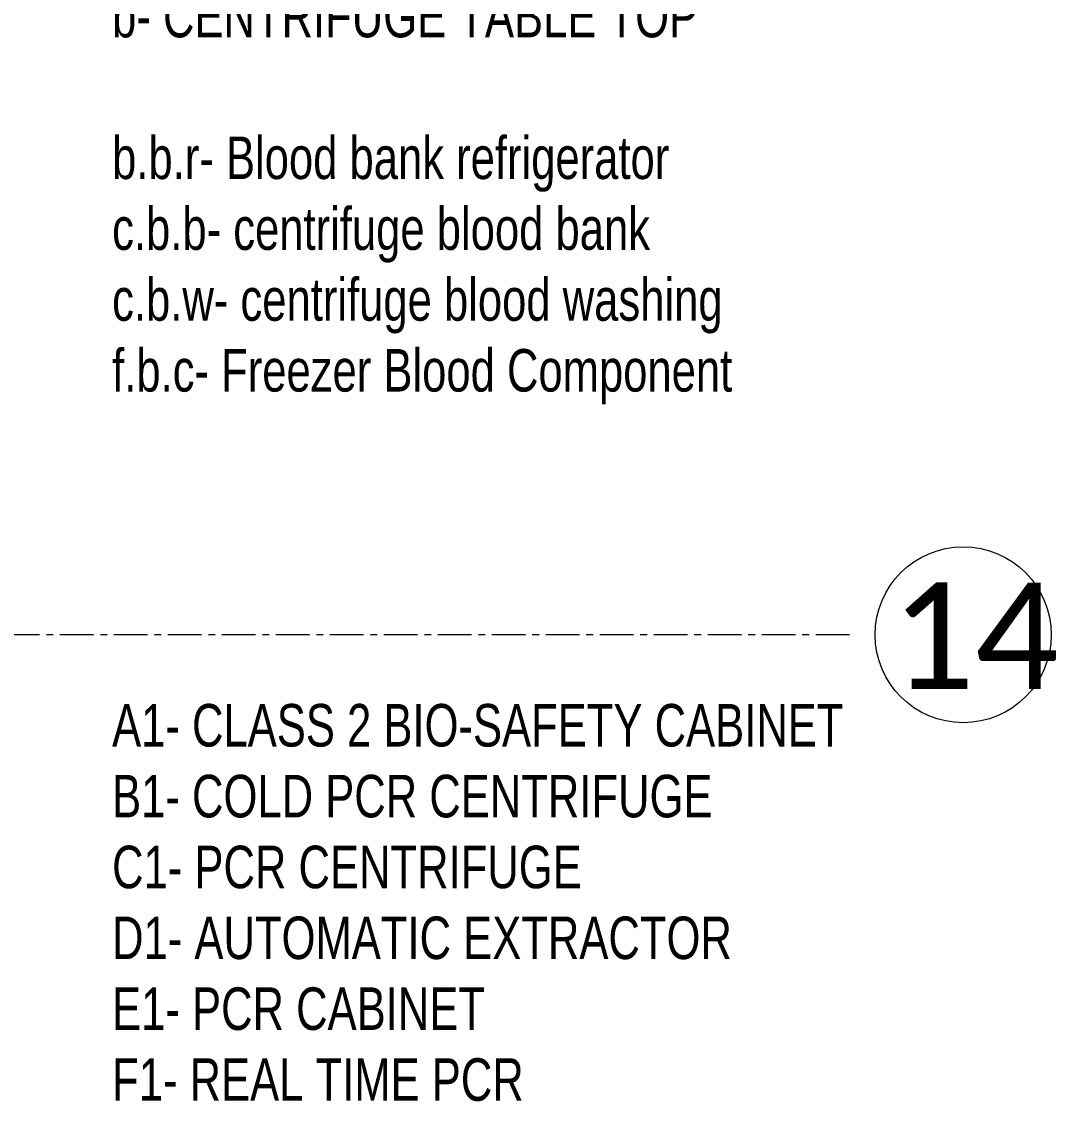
# Model space of a CAD drawing. Header units: millimetres. Extents: x 26027 to 581921, y 7230 to 233891.
# Drawn here: x 577044 to 581909, y 132880 to 138029 of the extents above; entities that cross this region are included whole.
import ezdxf

# ---------------------------------------------------------------- set-up
doc = ezdxf.new("R2010")
doc.units = ezdxf.units.MM
doc.header["$LTSCALE"] = 5
doc.linetypes.add('CENTER', pattern=[50.8, 31.75, -6.35, 6.35, -6.35])
doc.layers.add('axes', color=9, linetype='Continuous')
for name, color, linetype, lineweight in [('AxisBalloons_2', 7, 'Continuous', 0), ('Medical Equipment and Furniture', 163, 'Continuous', 0), ('Text', 9, 'Continuous', 5)]:
    doc.layers.add(name, color=color, linetype=linetype, lineweight=lineweight)
doc.styles.get("Standard").update_dxf_attribs({"font": 'calibri.ttf'})
doc.styles.add('X3G_ENTITY_2587EA', font='swisscl.ttf', dxfattribs={"height": 200})

msp = doc.modelspace()

# ---------------------------------------------------------------- linework, layer by layer
at = {"layer": 'axes', "linetype": 'CENTER', "lineweight": 0}
msp.add_line((580937.8, 135145.3, 2.4), (448568.3, 135145.3, 2.4), dxfattribs=at)
at = {"layer": 'AxisBalloons_2', "color": 1}
msp.add_circle((581472.3, 135145.3, 0), 413.9, dxfattribs=at)

# ---------------------------------------------------------------- texts
at = {"layer": 'Medical Equipment and Furniture', "char_height": 200, "width": 3575.279, "attachment_point": 2, "style": 'X3G_ENTITY_2587EA'}
for s, insert in [('\\pxql;a- CENTRIFUGE GENERAL USE\\Pb- CENTRIFUGE TABLE TOP\\P\\Pb.b.r- Blood bank refrigerator\\Pc.b.b- centrifuge blood bank\\Pc.b.w- centrifuge blood washing\\Pf.b.c- Freezer Blood Component', (579256.4, 138490.1, 0)), ('\\pxql;A1- CLASS 2 BIO-SAFETY CABINET\\PB1- COLD PCR CENTRIFUGE\\PC1- PCR CENTRIFUGE\\PD1- AUTOMATIC EXTRACTOR\\PE1- PCR CABINET\\PF1- REAL TIME PCR\\PG1- THERMOCYCLER', (579256.4, 134819.5, 0))]:
    msp.add_mtext(s, dxfattribs=dict(at, insert=insert))
at = {"layer": 'Text', "insert": (581132.4, 135390.6, 0), "char_height": 500, "attachment_point": 1}
msp.add_mtext_dynamic_manual_height_columns('14', width=1.122, gutter_width=1, heights=[0], dxfattribs=at)

doc.saveas('drawing.dxf')
